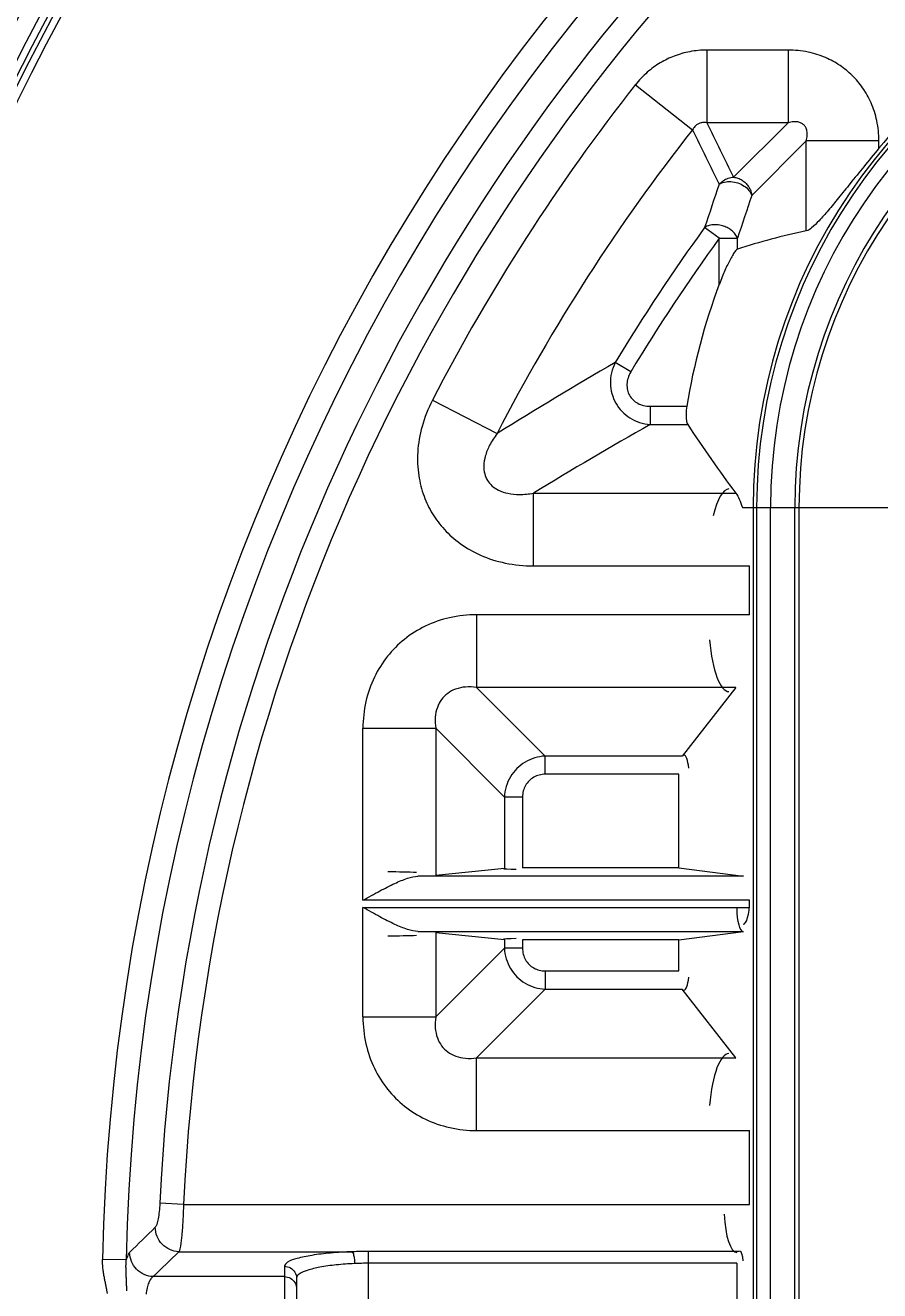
# Model space of a CAD drawing. Header units: millimetres. Extents: x 5536 to 6151, y 463 to 893.
# Drawn here: x 5650.1 to 5685.6, y 644.9 to 697.5 of the extents above; entities that cross this region are included whole.
import ezdxf

# ---------------------------------------------------------------- set-up
doc = ezdxf.new("R2010")
doc.units = ezdxf.units.MM
doc.header["$LTSCALE"] = 0.2
doc.layers.get('0').update_dxf_attribs({"lineweight": 18})
doc.layers.add('poumianxian', color=2, linetype='Continuous', lineweight=18)
doc.styles.add('標準', font='', dxfattribs={"width": 0.667})
doc.styles.get('標準').set_extended_font_data('pmingliu')
doc.dimstyles.new('11111111111', dxfattribs={"dimtxt": 4.5, "dimasz": 4.5, "dimexe": 1.25, "dimexo": 0.625, "dimtad": 1, "dimtoh": 1, "dimdsep": 46, "dimtxsty": '標準', "dimblk": '_CAXARROW', "dimcen": 0, "dimdle": 9, "dimclrd": 6, "dimclre": 6, "dimclrt": 2, "dimadec": 0, "dimazin": 0, "dimtfac": 0.707107, "dimtofl": 0, "dimtmove": 2, "dimatfit": 3, "dimfxl": 0, "dimfrac": 2, "dimtolj": 1, "dimarcsym": 0})
doc.dimstyles.new('222222', dxfattribs={"dimtxt": 4.5, "dimasz": 4.5, "dimexe": 1.25, "dimexo": 0.625, "dimtad": 1, "dimdsep": 46, "dimtxsty": '標準', "dimblk": '_CAXARROW', "dimcen": 0, "dimdle": 9, "dimclrd": 6, "dimclre": 6, "dimclrt": 2, "dimadec": 0, "dimazin": 0, "dimtfac": 0.707107, "dimtofl": 0, "dimtmove": 2, "dimatfit": 3, "dimfxl": 0, "dimfrac": 2, "dimtolj": 1, "dimarcsym": 0})
doc.dimstyles.new('ISO-25', dxfattribs={"dimtxt": 2.5, "dimasz": 2.5, "dimexe": 1.25, "dimexo": 0.625, "dimtad": 1, "dimdsep": 46, "dimtxsty": 'Standard', "dimblk": '_CAXARROW', "dimcen": 0, "dimdle": 5, "dimclrd": 4, "dimclre": 4, "dimclrt": 3, "dimadec": 0, "dimazin": 0, "dimtfac": 0.707107, "dimtofl": 0, "dimtmove": 2, "dimatfit": 3, "dimfxl": 0, "dimfrac": 2, "dimarcsym": 0})

# ---------------------------------------------------------------- blocks, each defined once
blk = doc.blocks.new('*X4')
at = {"layer": 'poumianxian'}
blk.add_hatch(color=6, dxfattribs=at).paths.add_polyline_path([(5815.182, 723.919), (5816.22, 722.836), (5812.452, 720.263)], flags=0)
at = {"layer": 'poumianxian', "color": 6, "lineweight": -2}
blk.add_line((5838.466, 745.204), (5815.701, 723.377), dxfattribs=at)
at = {"layer": 'poumianxian', "insert": (5828.219, 739.866), "char_height": 4.5, "width": 64.97647, "attachment_point": 5, "rotation": 43.7937, "style": '標準'}
blk.add_mtext('\\T1.004;%%C201.68%%P0.5', dxfattribs=at)
blk = doc.blocks.new('_CAXARROW')
blk.add_hatch(color=0).paths.add_polyline_path([(0, 0), (-1, 0.125), (-1, -0.125)], flags=0)
blk = doc.blocks.new('*X15')
at = {"layer": 'poumianxian'}
for points in [[(5623.453, 727.501), (5624.953, 727.501), (5624.203, 732.001)], [(5623.453, 648.974), (5624.953, 648.974), (5624.203, 644.474)]]:
    blk.add_hatch(color=6, dxfattribs=at).paths.add_polyline_path(points, flags=0)
at = {"layer": 'poumianxian', "color": 6, "lineweight": -2}
for p, q in [((5705.44, 732.001), (5622.953, 732.001)), ((5624.203, 727.501), (5624.203, 648.974)), ((5687.634, 644.474), (5622.953, 644.474))]:
    blk.add_line(p, q, dxfattribs=at)
at = {"layer": 'poumianxian', "color": 2, "insert": (5620.965, 684.808), "char_height": 4.5, "width": 49.28163, "attachment_point": 5, "rotation": 90, "style": '標準'}
blk.add_mtext('\\T1.004;87.53%%P0.3', dxfattribs=at)
blk = doc.blocks.new('*X18')
at = {"layer": 'poumianxian'}
for points in [[(5633.571, 723.996), (5635.071, 723.996), (5634.321, 728.496)], [(5633.571, 648.974), (5635.071, 648.974), (5634.321, 644.474)]]:
    blk.add_hatch(color=6, dxfattribs=at).paths.add_polyline_path(points, flags=0)
at = {"layer": 'poumianxian', "color": 6, "lineweight": -2}
for p, q in [((5709.031, 728.496), (5633.071, 728.496)), ((5634.321, 723.996), (5634.321, 648.974)), ((5693.458, 644.474), (5633.071, 644.474))]:
    blk.add_line(p, q, dxfattribs=at)
at = {"layer": 'poumianxian', "color": 2, "insert": (5631.191, 685.597), "char_height": 4.5, "width": 27.30164, "attachment_point": 5, "rotation": 90, "style": '標準'}
blk.add_mtext('\\T1.004;84.02', dxfattribs=at)
blk = doc.blocks.new('*X78')
at = {"layer": 'poumianxian'}
blk.add_hatch(color=6, dxfattribs=at).paths.add_polyline_path([(5827.51, 710.522), (5828.348, 709.277), (5824.196, 707.386)], flags=0)
at = {"layer": 'poumianxian', "color": 6, "lineweight": -2}
blk.add_line((5850.063, 724.801), (5827.929, 709.899), dxfattribs=at)
at = {"layer": 'poumianxian', "color": 2, "insert": (5839.054, 721.293), "char_height": 4.5, "width": 64.97647, "attachment_point": 5, "rotation": 33.95, "style": '標準'}
blk.add_mtext('\\T1.004;%%C203.82%%P0.5', dxfattribs=at)

msp = doc.modelspace()

# ---------------------------------------------------------------- linework, layer by layer
for p, q in [((5678.438, 696.507), (5678.438, 693.482)), ((5681.812, 696.507), (5678.438, 696.507)), ((5681.812, 696.507), (5681.812, 693.482)), ((5675.467, 695.066), (5677.844, 693.194)), ((5681.812, 693.482), (5678.438, 693.482)), ((5679.547, 691.216), (5681.812, 693.482)), ((5680.303, 690.46), (5682.569, 692.725)), ((5682.569, 688.98), (5682.569, 692.725)), ((5685.594, 692.725), (5682.569, 692.725)), ((5685.594, 692.421), (5685.594, 692.725)), ((5678.954, 688.673), (5678.342, 689.118)), ((5678.954, 686.763), (5678.954, 688.673)), ((5678.954, 688.673), (5679.71, 688.673)), ((5679.71, 688.22), (5679.71, 688.673)), ((5675.272, 683.113), (5674.623, 683.502)), ((5667.017, 681.934), (5669.706, 680.548)), ((5676.082, 681.681), (5676.082, 680.924)), ((5676.082, 681.681), (5677.602, 681.681)), ((5676.082, 680.924), (5677.637, 680.924)), ((5671.219, 675.04), (5671.219, 678.066)), ((5671.219, 678.066), (5679.641, 678.066)), ((5679.912, 677.474), (5681.083, 677.474)), ((5680.357, 677.474), (5680.357, 633.474)), ((5680.506, 677.474), (5680.506, 633.474)), ((5681.083, 633.474), (5681.083, 677.474)), ((5681.083, 677.474), (5690.232, 677.474)), ((5682.09, 633.474), (5682.09, 677.474)), ((5682.267, 677.474), (5682.267, 633.474)), ((5671.219, 675.04), (5680.212, 675.04)), ((5680.212, 673.007), (5680.212, 675.04)), ((5668.855, 673.007), (5668.855, 669.982)), ((5680.212, 673.007), (5668.855, 673.007)), ((5671.713, 667.123), (5668.855, 669.982)), ((5679.634, 669.982), (5668.855, 669.982)), ((5679.634, 669.982), (5677.41, 667.123)), ((5664.127, 661.124), (5664.127, 668.28)), ((5664.127, 668.28), (5667.153, 668.28)), ((5667.153, 668.28), (5667.153, 662.165)), ((5670.011, 665.421), (5667.153, 668.28)), ((5671.713, 666.367), (5671.713, 667.123)), ((5677.41, 667.123), (5671.713, 667.123)), ((5677.265, 666.367), (5671.713, 666.367)), ((5677.265, 662.474), (5677.265, 666.367)), ((5670.011, 665.421), (5670.011, 662.455)), ((5670.768, 665.421), (5670.011, 665.421)), ((5670.768, 665.421), (5670.768, 662.474)), ((5679.954, 662.123), (5666.417, 662.123)), ((5667.153, 662.165), (5670.011, 662.455)), ((5677.265, 662.474), (5670.768, 662.474)), ((5677.265, 662.474), (5679.954, 662.123)), ((5680.212, 661.124), (5664.127, 661.124)), ((5680.212, 660.824), (5680.212, 661.124)), ((5664.127, 656.268), (5664.127, 660.824)), ((5664.127, 660.824), (5680.212, 660.824)), ((5666.417, 659.824), (5679.954, 659.824)), ((5667.153, 659.782), (5667.153, 656.268)), ((5667.153, 659.782), (5670.011, 659.493)), ((5670.011, 659.493), (5670.011, 659.126)), ((5670.768, 659.474), (5670.768, 659.126)), ((5677.265, 659.474), (5670.768, 659.474)), ((5677.265, 659.474), (5679.954, 659.824)), ((5677.265, 658.181), (5677.265, 659.474)), ((5670.011, 659.126), (5667.153, 656.268)), ((5670.768, 659.126), (5670.011, 659.126)), ((5671.713, 658.181), (5671.713, 657.424)), ((5671.713, 658.181), (5677.265, 658.181)), ((5671.713, 657.424), (5668.855, 654.566)), ((5671.713, 657.424), (5677.41, 657.424)), ((5679.634, 654.566), (5677.41, 657.424)), ((5664.127, 656.268), (5667.153, 656.268)), ((5668.855, 651.54), (5668.855, 654.566)), ((5668.855, 654.566), (5679.634, 654.566)), ((5668.855, 651.54), (5680.212, 651.54)), ((5680.212, 648.465), (5680.212, 651.54)), ((5656.659, 648.465), (5655.675, 648.513)), ((5656.659, 648.465), (5680.212, 648.465)), ((5654.278, 646.159), (5653.294, 646.179)), ((5656.472, 646.496), (5663.685, 646.496)), ((5664.361, 642.442), (5664.361, 646.506)), ((5679.784, 646.506), (5664.361, 646.506)), ((5660.861, 645.89), (5660.861, 643.057)), ((5679.677, 646.016), (5664.361, 646.016)), ((5679.677, 646.016), (5679.677, 642.932)), ((5660.861, 645.459), (5655.403, 645.459)), ((5661.361, 645.398), (5661.361, 643.55))]:
    msp.add_line(p, q)
for centre, radius, start, end in [((5739.661, 650.474), 101.908, 118.44247, 254.63694), ((5739.661, 650.474), 101.608, 118.44247, 254.63694), ((5739.661, 650.474), 100.842, 118.67849, 254.51733), ((5739.661, 650.474), 100.543, 118.67849, 254.51733), ((5739.661, 644.474), 84.082, 92.17418, 177.24672), ((5739.661, 644.474), 83.097, 92.17418, 177.24672), ((5739.661, 650.474), 100.358, 133.05969, 182.56998), ((5739.661, 650.474), 100.058, 133.06886, 182.57768), ((5739.661, 644.474), 86.384, 118.2092, 178.86897), ((5739.661, 644.474), 85.399, 117.35279, 178.86905), ((5703.661, 677.474), 23.304, 335, 180), ((5703.661, 677.474), 23.155, 335, 180), ((5703.661, 677.474), 22.578, 335, 180), ((5703.661, 677.474), 21.57, 335, 180), ((5703.661, 677.474), 21.393, 335, 180), ((5703.661, 677.474), 23.448, 116.0489, 140.3969), ((5739.661, 644.474), 81.734, 141.75728, 152.72081), ((5739.661, 644.474), 78.708, 141.75728, 152.72083), ((5999.633, 847.774), 356.992, 205.65868, 206.06427), ((5991.029, 845.102), 347.422, 205.87548, 206.29144), ((5829.726, 639.352), 159.354, 161.11919, 161.80226), ((5830.788, 639.499), 158.879, 161.29162, 161.97059), ((5739.661, 644.474), 75.849, 143.94255, 149.03252), ((5739.661, 644.474), 75.093, 143.94255, 149.03251), ((5703.661, 677.474), 26.396, 159.3951, 170.8287), ((5764.2, 528.863), 178.71, 120.08215, 121.92126), ((5762.798, 527.836), 175.942, 119.529, 121.36618), ((5821.339, 477.575), 237.459, 134.30218, 134.66367), ((5818.546, 478.461), 233.461, 133.96556, 134.33101), ((5664.378, 622.571), 23.935, 90.0406, 91.6587)]:
    msp.add_arc(centre, radius, start, end)
for centre, major_axis, ratio, start_param, end_param in [((5688.641, 677.474), (19.301, 0), 0.62804, 1.890825, 2.051837), ((5703.661, 723.967), (0, -59.746), 0.62804, 5.516803, 5.588527), ((5679.355, 675.04), (0, -3.2), 0.267949, 3.141593, 4.005699), ((5679.355, 673.007), (0, 3.2), 0.267949, 1.902409, 3.141593), ((5677.479, 666.367), (0, 0.8), 0.267949, 5.044002, 6.283185), ((5664.127, 662.201), (-3.2, 0), 0.034921, 3.939221, 4.380776), ((5670.768, 662.446), (-0.8, 0), 0.034921, 0, 1.239184), ((5679.945, 661.124), (0, -1), 0.267949, 0, 1.53589), ((5679.945, 660.824), (0, 1), 0.267949, 1.605703, 3.141593), ((5664.127, 659.746), (-3.2, 0), 0.034921, 1.902409, 2.343964), ((5670.768, 659.502), (-0.8, 0), 0.034921, 5.044002, 6.283185), ((5677.479, 658.181), (0, -0.8), 0.267949, 0, 1.239184), ((5679.355, 651.54), (0, -3.2), 0.267949, 3.141593, 4.380776), ((5679.677, 648.465), (0, 2), 0.267949, 1.772154, 3.141593), ((5679.811, 646.016), (0, -0.5), 0.267949, 1.772154, 3.141593)]:
    msp.add_ellipse(centre, major_axis=major_axis, ratio=ratio, start_param=start_param, end_param=end_param)
for points, knots in [([(5678.438, 696.507), (5678.199, 696.507), (5677.736, 696.464), (5677.081, 696.279), (5676.483, 695.988), (5675.933, 695.589), (5675.614, 695.253), (5675.467, 695.066)], [0, 0, 0, 0, 15264.035258, 29477.599421, 43237.782794, 57484.981659, 72616.376576, 72616.376576, 72616.376576, 72616.376576]), ([(5685.594, 692.725), (5685.594, 693.008), (5685.539, 693.554), (5685.298, 694.305), (5684.942, 694.939), (5684.5, 695.461), (5683.978, 695.886), (5683.359, 696.224), (5682.626, 696.454), (5682.091, 696.507), (5681.812, 696.507)], [0, 0, 0, 0, 15855.886766, 30484.983211, 43859.618239, 56349.376021, 68554.388595, 81386.262239, 95648.375761, 111270.965594, 111270.965594, 111270.965594, 111270.965594]), ([(5678.438, 693.482), (5678.387, 693.491), (5678.29, 693.498), (5678.15, 693.472), (5678.029, 693.413), (5677.922, 693.32), (5677.868, 693.239), (5677.844, 693.194)], [0, 0, 0, 0, 15804.984707, 29743.674054, 42987.393573, 56972.33209, 72653.606489, 72653.606489, 72653.606489, 72653.606489]), ([(5682.569, 692.725), (5682.589, 692.799), (5682.616, 692.937), (5682.61, 693.13), (5682.56, 693.284), (5682.476, 693.399), (5682.36, 693.478), (5682.209, 693.523), (5682.021, 693.528), (5681.885, 693.502), (5681.812, 693.482)], [0, 0, 0, 0, 18328.8927, 33302.025972, 45535.679379, 56236.396673, 66744.535251, 78567.597672, 93188.629268, 111257.482376, 111257.482376, 111257.482376, 111257.482376]), ([(5685.594, 692.421), (5685.382, 692.165), (5684.984, 691.679), (5684.426, 690.988), (5683.935, 690.378), (5683.507, 689.856), (5683.14, 689.432), (5682.846, 689.141), (5682.653, 688.998), (5682.569, 688.98)], [0, 0, 0, 0, 21391.397506, 40438.74532, 57156.898525, 71723.261835, 83917.007662, 93098.738255, 98654.592392, 98654.592392, 98654.592392, 98654.592392]), ([(5678.946, 690.919), (5678.995, 690.977), (5679.111, 691.08), (5679.318, 691.183), (5679.471, 691.212), (5679.547, 691.216)], [0, 0, 0, 0, 15492.389737, 31187.672003, 46774.61107, 46774.61107, 46774.61107, 46774.61107]), ([(5678.946, 690.919), (5679.01, 690.967), (5679.174, 691.03), (5679.443, 691.046), (5679.726, 690.988), (5679.984, 690.863), (5680.192, 690.687), (5680.276, 690.535), (5680.303, 690.46)], [0, 0, 0, 0, 12700.883931, 27138.965636, 42644.917723, 58154.724358, 72601.389855, 85309.736973, 85309.736973, 85309.736973, 85309.736973]), ([(5679.547, 691.216), (5679.609, 691.21), (5679.732, 691.181), (5679.902, 691.099), (5680.047, 690.985), (5680.158, 690.855), (5680.234, 690.721), (5680.282, 690.59), (5680.299, 690.503), (5680.303, 690.46)], [0, 0, 0, 0, 15943.457872, 32253.612165, 48180.953774, 62966.45751, 75891.313576, 87474.043033, 98597.448299, 98597.448299, 98597.448299, 98597.448299]), ([(5679.71, 688.673), (5679.7, 688.705), (5679.673, 688.765), (5679.62, 688.846), (5679.561, 688.915), (5679.497, 688.975), (5679.429, 689.028), (5679.356, 689.076), (5679.274, 689.12), (5679.183, 689.161), (5679.08, 689.195), (5678.97, 689.222), (5678.857, 689.237), (5678.747, 689.24), (5678.641, 689.232), (5678.536, 689.211), (5678.435, 689.176), (5678.372, 689.14), (5678.342, 689.118)], [0, 0, 0, 0, 13390.563083, 26235.4975, 38349.305865, 49833.078717, 61086.63785, 72599.615817, 84817.144736, 98112.088752, 112687.566638, 128098.987938, 143364.31743, 157912.394649, 172023.035942, 186032.339588, 200230.014628, 214862.103079, 214862.103079, 214862.103079, 214862.103079]), ([(5679.71, 688.22), (5679.676, 688.209), (5679.611, 688.128), (5679.516, 687.992), (5679.409, 687.801), (5679.297, 687.58), (5679.183, 687.331), (5679.067, 687.057), (5678.992, 686.864), (5678.954, 686.763)], [0, 0, 0, 0, 6439.183456, 17132.661496, 30444.878826, 45343.946239, 61568.9926, 79293.655311, 98608.966773, 98608.966773, 98608.966773, 98608.966773]), ([(5674.623, 683.502), (5674.554, 683.367), (5674.451, 683.082), (5674.405, 682.637), (5674.468, 682.205), (5674.632, 681.806), (5674.89, 681.459), (5675.228, 681.183), (5675.633, 680.993), (5675.931, 680.935), (5676.082, 680.924)], [0, 0, 0, 0, 14431.924064, 28440.252253, 42109.981107, 55588.561991, 69063.441127, 82729.34347, 96738.291407, 111180.593949, 111180.593949, 111180.593949, 111180.593949]), ([(5675.272, 683.113), (5675.224, 683.033), (5675.148, 682.868), (5675.1, 682.609), (5675.121, 682.359), (5675.209, 682.132), (5675.358, 681.94), (5675.561, 681.793), (5675.809, 681.701), (5675.99, 681.681), (5676.082, 681.681)], [0, 0, 0, 0, 15157.092416, 29319.924456, 42675.973823, 55583.426283, 68497.212507, 81861.749568, 96035.084856, 111197.199023, 111197.199023, 111197.199023, 111197.199023]), ([(5667.017, 681.934), (5666.838, 681.587), (5666.557, 680.882), (5666.372, 679.811), (5666.412, 678.822), (5666.634, 677.95), (5667.001, 677.192), (5667.508, 676.52), (5668.179, 675.926), (5669.035, 675.439), (5670.071, 675.113), (5670.826, 675.04), (5671.219, 675.04)], [0, 0, 0, 0, 16295.376924, 31323.65993, 44946.683782, 57194.842173, 68511.521887, 79811.49676, 92012.176794, 105571.143941, 120527.390955, 136893.201619, 136893.201619, 136893.201619, 136893.201619]), ([(5677.602, 681.681), (5677.585, 681.575), (5677.565, 681.379), (5677.573, 681.125), (5677.605, 680.974), (5677.637, 680.924)], [0, 0, 0, 0, 19627.973788, 35920.91586, 46789.886397, 46789.886397, 46789.886397, 46789.886397]), ([(5669.706, 680.548), (5669.591, 680.394), (5669.397, 680.094), (5669.209, 679.638), (5669.139, 679.229), (5669.173, 678.881), (5669.293, 678.591), (5669.494, 678.352), (5669.787, 678.163), (5670.18, 678.038), (5670.672, 677.997), (5671.028, 678.033), (5671.219, 678.066)], [0, 0, 0, 0, 18770.473189, 34741.989629, 47955.93146, 58901.508668, 68532.815976, 78138.391824, 89014.861595, 102145.671961, 118046.881148, 136974.011842, 136974.011842, 136974.011842, 136974.011842]), ([(5679.641, 678.066), (5679.699, 677.989), (5679.802, 677.795), (5679.875, 677.59), (5679.912, 677.474)], [0, 0, 0, 0, 14710.302449, 33532.426377, 33532.426377, 33532.426377, 33532.426377]), ([(5668.855, 673.007), (5668.479, 673.007), (5667.741, 672.928), (5666.716, 672.571), (5665.834, 672.017), (5665.112, 671.293), (5664.56, 670.412), (5664.206, 669.39), (5664.127, 668.654), (5664.127, 668.28)], [0, 0, 0, 0, 14901.412733, 29161.511382, 42706.772194, 55876.744058, 69382.88396, 83607.190009, 98453.154879, 98453.154879, 98453.154879, 98453.154879]), ([(5668.855, 669.982), (5668.701, 670.004), (5668.405, 670.018), (5667.99, 669.933), (5667.646, 669.752), (5667.38, 669.486), (5667.201, 669.142), (5667.117, 668.728), (5667.13, 668.432), (5667.153, 668.28)], [0, 0, 0, 0, 15942.659807, 30245.694851, 43159.004942, 55468.94283, 68345.200761, 82619.882792, 98517.887631, 98517.887631, 98517.887631, 98517.887631]), ([(5671.713, 667.123), (5671.565, 667.116), (5671.272, 667.067), (5670.866, 666.888), (5670.517, 666.617), (5670.246, 666.269), (5670.068, 665.862), (5670.018, 665.569), (5670.011, 665.421)], [0, 0, 0, 0, 14371.834632, 28569.480742, 42668.974896, 56766.56665, 70963.283232, 85323.684781, 85323.684781, 85323.684781, 85323.684781]), ([(5671.713, 666.367), (5671.629, 666.367), (5671.461, 666.346), (5671.228, 666.253), (5671.031, 666.103), (5670.882, 665.906), (5670.788, 665.674), (5670.768, 665.506), (5670.768, 665.421)], [0, 0, 0, 0, 14593.650974, 28747.758705, 42662.747712, 56592.550566, 70762.096967, 85337.515327, 85337.515327, 85337.515327, 85337.515327]), ([(5664.127, 661.124), (5664.36, 661.254), (5664.796, 661.498), (5665.411, 661.815), (5665.937, 662.037), (5666.27, 662.118), (5666.417, 662.123)], [0, 0, 0, 0, 18916.623264, 35424.626255, 48937.596011, 59374.951299, 59374.951299, 59374.951299, 59374.951299]), ([(5666.417, 659.824), (5666.27, 659.829), (5665.937, 659.911), (5665.411, 660.132), (5664.796, 660.449), (5664.36, 660.693), (5664.127, 660.824)], [0, 0, 0, 0, 10439.527969, 23954.841515, 40467.314872, 59386.894081, 59386.894081, 59386.894081, 59386.894081]), ([(5670.011, 659.126), (5670.018, 658.978), (5670.068, 658.685), (5670.247, 658.279), (5670.518, 657.93), (5670.866, 657.659), (5671.272, 657.481), (5671.566, 657.431), (5671.713, 657.424)], [0, 0, 0, 0, 14380.369708, 28586.44744, 42694.314933, 56800.278897, 71005.426552, 85374.356384, 85374.356384, 85374.356384, 85374.356384]), ([(5670.768, 659.126), (5670.768, 659.042), (5670.788, 658.874), (5670.882, 658.641), (5671.031, 658.444), (5671.228, 658.295), (5671.461, 658.201), (5671.629, 658.181), (5671.713, 658.181)], [0, 0, 0, 0, 14601.605084, 28763.427357, 42686.000577, 56623.395717, 70800.66507, 85384.027608, 85384.027608, 85384.027608, 85384.027608]), ([(5664.127, 656.268), (5664.127, 655.892), (5664.207, 655.154), (5664.563, 654.129), (5665.118, 653.247), (5665.841, 652.525), (5666.722, 651.973), (5667.745, 651.619), (5668.48, 651.54), (5668.855, 651.54)], [0, 0, 0, 0, 14918.518864, 29194.987444, 42755.797587, 55940.887965, 69462.532288, 83703.167181, 98566.174528, 98566.174528, 98566.174528, 98566.174528]), ([(5667.153, 656.268), (5667.13, 656.114), (5667.117, 655.818), (5667.201, 655.403), (5667.382, 655.059), (5667.648, 654.793), (5667.992, 654.614), (5668.407, 654.53), (5668.702, 654.543), (5668.855, 654.566)], [0, 0, 0, 0, 15958.21892, 30275.212901, 43201.125635, 55523.077315, 68411.901728, 82700.515027, 98614.035402, 98614.035402, 98614.035402, 98614.035402]), ([(5655.675, 648.513), (5655.67, 648.397), (5655.653, 648.18), (5655.614, 647.885), (5655.563, 647.669), (5655.52, 647.548), (5655.488, 647.516)], [0, 0, 0, 0, 20139.568255, 37954.437618, 51465.343162, 59333.915223, 59333.915223, 59333.915223, 59333.915223]), ([(5656.659, 648.465), (5656.654, 648.237), (5656.637, 647.809), (5656.6, 647.23), (5656.545, 646.804), (5656.51, 646.568), (5656.472, 646.496)], [0, 0, 0, 0, 20464.112276, 38502.282069, 51981.889172, 59344.351933, 59344.351933, 59344.351933, 59344.351933]), ([(5656.472, 646.496), (5656.343, 646.5), (5656.082, 646.56), (5655.756, 646.79), (5655.538, 647.124), (5655.487, 647.387), (5655.488, 647.516)], [0, 0, 0, 0, 14773.789959, 29671.187798, 44568.585426, 59342.375055, 59342.375055, 59342.375055, 59342.375055]), ([(5653.499, 644.762), (5653.493, 644.806), (5653.478, 644.895), (5653.45, 645.032), (5653.418, 645.178), (5653.384, 645.337), (5653.35, 645.514), (5653.319, 645.712), (5653.296, 645.937), (5653.292, 646.095), (5653.294, 646.179)], [0, 0, 0, 0, 10330.949542, 21060.50857, 32526.030618, 45007.348323, 58812.219385, 74262.188084, 91663.545563, 111065.880612, 111065.880612, 111065.880612, 111065.880612]), ([(5654.419, 646.466), (5654.387, 646.434), (5654.332, 646.331), (5654.297, 646.225), (5654.278, 646.159)], [0, 0, 0, 0, 13415.157931, 33455.217606, 33455.217606, 33455.217606, 33455.217606]), ([(5655.403, 645.459), (5655.275, 645.462), (5655.017, 645.522), (5654.692, 645.749), (5654.473, 646.078), (5654.42, 646.338), (5654.419, 646.466)], [0, 0, 0, 0, 14773.641039, 29667.672798, 44561.724765, 59335.402459, 59335.402459, 59335.402459, 59335.402459]), ([(5663.685, 646.496), (5663.384, 646.485), (5662.819, 646.451), (5662.052, 646.366), (5661.442, 646.237), (5661.059, 646.123), (5660.861, 645.962), (5660.861, 645.89)], [0, 0, 0, 0, 22191.295631, 41663.359133, 57058.345811, 67372.242487, 72666.302053, 72666.302053, 72666.302053, 72666.302053]), ([(5663.685, 646.496), (5663.71, 646.474), (5663.738, 646.377), (5663.769, 646.215), (5663.779, 646.078), (5663.781, 646.003)], [0, 0, 0, 0, 9329.798032, 25959.72547, 46780.008163, 46780.008163, 46780.008163, 46780.008163]), ([(5654.301, 644.875), (5654.3, 644.932), (5654.297, 645.042), (5654.292, 645.204), (5654.285, 645.361), (5654.279, 645.516), (5654.273, 645.671), (5654.268, 645.829), (5654.269, 645.993), (5654.274, 646.103), (5654.278, 646.159)], [0, 0, 0, 0, 14639.354735, 28573.866937, 42052.219783, 55375.345106, 68765.852705, 82406.526497, 96492.177754, 111082.159349, 111082.159349, 111082.159349, 111082.159349]), ([(5660.861, 645.89), (5660.947, 645.89), (5661.122, 645.844), (5661.313, 645.657), (5661.361, 645.483), (5661.361, 645.398)], [0, 0, 0, 0, 15689.481208, 31275.988948, 46758.838383, 46758.838383, 46758.838383, 46758.838383]), ([(5663.781, 646.003), (5663.523, 645.993), (5663.039, 645.959), (5662.38, 645.873), (5661.859, 645.745), (5661.519, 645.625), (5661.361, 645.466), (5661.361, 645.398)], [0, 0, 0, 0, 21903.59231, 41161.406227, 56468.015873, 66895.203747, 72674.910998, 72674.910998, 72674.910998, 72674.910998]), ([(5664.361, 646.016), (5664.264, 646.016), (5664.071, 646.014), (5663.878, 646.007), (5663.781, 646.003)], [0, 0, 0, 0, 16737.209839, 33516.187748, 33516.187748, 33516.187748, 33516.187748]), ([(5655.403, 645.459), (5655.363, 645.439), (5655.287, 645.36), (5655.204, 645.197), (5655.138, 644.981), (5655.112, 644.819), (5655.102, 644.731)], [0, 0, 0, 0, 9787.670506, 23241.881705, 40074.865687, 59343.835826, 59343.835826, 59343.835826, 59343.835826]), ([(5660.861, 645.459), (5660.947, 645.459), (5661.122, 645.413), (5661.293, 645.245), (5661.343, 645.108), (5661.353, 645.052)], [0, 0, 0, 0, 17606.106872, 35096.671434, 46760.208876, 46760.208876, 46760.208876, 46760.208876])]:
    msp.add_open_spline(points, degree=3, knots=knots)

# ---------------------------------------------------------------- dimensions: what is measured, and where the dimension line sits
at = {"layer": 'poumianxian'}
for p1, p2, text, dimstyle, override, picture, middle in [((5666.869, 580.684), (5812.452, 720.263), '%%C201.68%%P0.5', 'ISO-25', {"dimtxt": 4.5, "dimasz": 4.5, "dimpost": '%%C<>', "dimtxsty": '標準', "dimsah": 1, "dimclrd": 6, "dimclre": 6, "dimclrt": 256, "dimtfill": 1, "dimtolj": 1}, '*X4', (5830.46, 737.528)), ((5655.125, 593.561), (5824.196, 707.386), '%%C203.82%%P0.5', '222222', {"dimpost": '%%C<>', "dimsah": 1, "dimtfill": 1}, '*X78', (5839.054, 721.293))]:
    dim = msp.add_diameter_dim_2p(p1=p1, p2=p2, text=text, dimstyle=dimstyle, override=override, dxfattribs=at)
    dim.commit()
    dim.dimension.update_dxf_attribs({"geometry": picture, "text_midpoint": middle, "dimtype": 163})
dim = msp.add_linear_dim(base=(5624.203, 644.474), p1=(5706.065, 732.001), p2=(5688.259, 644.474), angle=90, text='87.53%%P0.3', dimstyle='11111111111', override={"dimsah": 1, "dimtfill": 1}, dxfattribs=at)
dim.commit()
dim.dimension.update_dxf_attribs({"geometry": '*X15', "text_midpoint": (5624.203, 684.808)})
dim = msp.add_linear_dim(base=(5634.321, 644.474), p1=(5709.656, 728.496), p2=(5694.083, 644.474), angle=90, dimstyle='11111111111', override={"dimsah": 1, "dimtfill": 1, "dimtzin": 8}, dxfattribs=at)
dim.commit()
dim.dimension.update_dxf_attribs({"geometry": '*X18', "text_midpoint": (5634.321, 685.597)})

doc.saveas('drawing.dxf')
